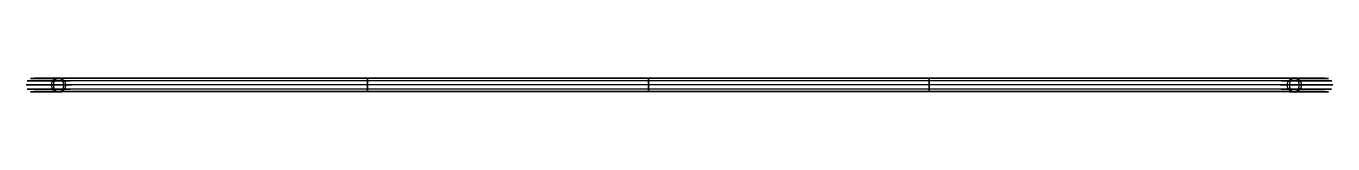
# Model space of a CAD drawing. Extents: x -1.2 to 45.4, y -0.3 to 0.3.
import ezdxf

# ---------------------------------------------------------------- set-up
doc = ezdxf.new("R2010")
doc.units = 0
doc.layers.add('44MM', color=253, linetype='CONTINUOUS')

msp = doc.modelspace()

# ---------------------------------------------------------------- linework, layer by layer
at = {"layer": '44MM'}
for points in [[(44.25, 0), (44.25, 0), (44.001, 0), (44.001, 0), (45.372, 0), (45.372, 0), (-1.155, 0), (-1.155, 0), (-0.048, 0), (-0.048, 0), (-0.25, 0), (-0.25, 0)], [(44.202, 0.147), (44.202, 0.147), (43.952, 0.147), (43.952, 0.147), (45.33, 0.147), (45.329, 0.147), (-1.113, 0.147), (-1.113, 0.147), (0, 0.147), (0, 0.147), (-0.202, 0.147), (-0.202, 0.147)], [(44.078, 0.237), (44.078, 0.237), (43.827, 0.237), (43.827, 0.237), (45.22, 0.237), (45.22, 0.237), (-1.003, 0.237), (-1.003, 0.237), (0.126, 0.237), (0.126, 0.237), (-0.078, 0.237), (-0.078, 0.237)], [(43.924, 0.238), (43.67, 0.238), (43.67, 0.238), (45.083, 0.238), (45.083, 0.238), (-0.866, 0.238), (-0.866, 0.238), (0.283, 0.238), (0.283, 0.238), (0.076, 0.238)], [(43.798, 0.147), (43.542, 0.147), (43.542, 0.147), (44.972, 0.147), (44.971, 0.147), (-0.755, 0.147), (-0.755, 0.147), (0.41, 0.147), (0.41, 0.147), (0.202, 0.147)], [(43.75, 0), (43.493, 0), (43.493, 0), (44.929, 0), (44.929, 0), (-0.713, 0), (-0.713, 0), (0.459, 0), (0.459, 0), (0.25, 0)], [(-0.177, 0), (-0.177, 0.01), (-0.176, 0.02), (-0.175, 0.029), (-0.175, 0.039), (-0.173, 0.049), (-0.172, 0.058), (-0.17, 0.068), (-0.168, 0.077), (-0.166, 0.087), (-0.163, 0.096), (-0.16, 0.105), (-0.157, 0.114), (-0.154, 0.122), (-0.151, 0.131), (-0.147, 0.139), (-0.143, 0.147), (-0.139, 0.155), (-0.137, 0.159), (-0.135, 0.162), (-0.132, 0.166), (-0.13, 0.17), (-0.128, 0.173), (-0.125, 0.177), (-0.123, 0.18), (-0.12, 0.183), (-0.118, 0.187), (-0.115, 0.19), (-0.112, 0.193), (-0.11, 0.196), (-0.107, 0.199), (-0.104, 0.202), (-0.101, 0.205), (-0.099, 0.207), (-0.096, 0.21), (-0.093, 0.213), (-0.09, 0.215), (-0.087, 0.218), (-0.084, 0.22), (-0.081, 0.222), (-0.078, 0.225), (-0.075, 0.227), (-0.071, 0.229), (-0.068, 0.231), (-0.065, 0.232), (-0.062, 0.234), (-0.059, 0.236), (-0.055, 0.237), (-0.052, 0.239), (-0.049, 0.24), (-0.045, 0.242), (-0.042, 0.243), (-0.039, 0.244), (-0.035, 0.245), (-0.032, 0.246), (-0.029, 0.247), (-0.025, 0.247), (-0.022, 0.248), (-0.018, 0.249), (-0.015, 0.249), (-0.011, 0.249), (-0.008, 0.25), (-0.004, 0.25), (-0.001, 0.25), (0.003, 0.25), (0.006, 0.25), (0.01, 0.25), (0.013, 0.249), (0.016, 0.249), (0.02, 0.248), (0.023, 0.248), (0.027, 0.247), (0.03, 0.246), (0.034, 0.245), (0.037, 0.244), (0.04, 0.243), (0.044, 0.242), (0.047, 0.241), (0.051, 0.24), (0.054, 0.238), (0.057, 0.237), (0.06, 0.235), (0.064, 0.233), (0.067, 0.231), (0.07, 0.229), (0.073, 0.227), (0.076, 0.225), (0.08, 0.223), (0.083, 0.221), (0.086, 0.218), (0.089, 0.216), (0.092, 0.213), (0.095, 0.211), (0.098, 0.208), (0.101, 0.205), (0.103, 0.203), (0.106, 0.2), (0.109, 0.197), (0.112, 0.194), (0.114, 0.19), (0.117, 0.187), (0.12, 0.184), (0.122, 0.18), (0.125, 0.177), (0.127, 0.174), (0.13, 0.17), (0.132, 0.166), (0.134, 0.163), (0.136, 0.159), (0.139, 0.155), (0.141, 0.151), (0.143, 0.147), (0.147, 0.139), (0.151, 0.131), (0.154, 0.122), (0.157, 0.114), (0.16, 0.105), (0.163, 0.096), (0.166, 0.087), (0.168, 0.077), (0.17, 0.068), (0.172, 0.058), (0.173, 0.049), (0.175, 0.039), (0.176, 0.029), (0.176, 0.02), (0.177, 0.01), (0.177, 0), (0.177, -0.01), (0.176, -0.02), (0.175, -0.029), (0.175, -0.039), (0.173, -0.049), (0.172, -0.058), (0.17, -0.068), (0.168, -0.077), (0.166, -0.087), (0.163, -0.096), (0.16, -0.105), (0.157, -0.114), (0.154, -0.122), (0.151, -0.131), (0.147, -0.139), (0.143, -0.147), (0.139, -0.155), (0.137, -0.159), (0.135, -0.162), (0.132, -0.166), (0.13, -0.17), (0.128, -0.173), (0.125, -0.177), (0.123, -0.18), (0.12, -0.183), (0.118, -0.187), (0.115, -0.19), (0.112, -0.193), (0.11, -0.196), (0.107, -0.199), (0.104, -0.202), (0.101, -0.205), (0.099, -0.207), (0.096, -0.21), (0.093, -0.213), (0.09, -0.215), (0.087, -0.218), (0.084, -0.22), (0.081, -0.222), (0.078, -0.225), (0.075, -0.227), (0.071, -0.229), (0.068, -0.231), (0.065, -0.232), (0.062, -0.234), (0.059, -0.236), (0.055, -0.237), (0.052, -0.239), (0.049, -0.24), (0.045, -0.242), (0.042, -0.243), (0.039, -0.244), (0.035, -0.245), (0.032, -0.246), (0.029, -0.247), (0.025, -0.247), (0.022, -0.248), (0.018, -0.249), (0.015, -0.249), (0.011, -0.249), (0.008, -0.25), (0.004, -0.25), (0.001, -0.25), (-0.003, -0.25), (-0.006, -0.25), (-0.01, -0.25), (-0.013, -0.249), (-0.016, -0.249), (-0.02, -0.248), (-0.023, -0.248), (-0.027, -0.247), (-0.03, -0.246), (-0.034, -0.245), (-0.037, -0.244), (-0.04, -0.243), (-0.044, -0.242), (-0.047, -0.241), (-0.051, -0.24), (-0.054, -0.238), (-0.057, -0.237), (-0.06, -0.235), (-0.064, -0.233), (-0.067, -0.231), (-0.07, -0.229), (-0.073, -0.227), (-0.076, -0.225), (-0.08, -0.223), (-0.083, -0.221), (-0.086, -0.218), (-0.089, -0.216), (-0.092, -0.213), (-0.095, -0.211), (-0.098, -0.208), (-0.101, -0.205), (-0.103, -0.203), (-0.106, -0.2), (-0.109, -0.197), (-0.112, -0.194), (-0.114, -0.19), (-0.117, -0.187), (-0.12, -0.184), (-0.122, -0.18), (-0.125, -0.177), (-0.127, -0.174), (-0.13, -0.17), (-0.132, -0.166), (-0.134, -0.163), (-0.136, -0.159), (-0.139, -0.155), (-0.141, -0.151), (-0.143, -0.147), (-0.147, -0.139), (-0.151, -0.131), (-0.154, -0.122), (-0.157, -0.114), (-0.16, -0.105), (-0.163, -0.096), (-0.166, -0.087), (-0.168, -0.077), (-0.17, -0.068), (-0.172, -0.058), (-0.173, -0.049), (-0.175, -0.039), (-0.176, -0.029), (-0.176, -0.02), (-0.177, -0.01), (-0.177, 0)], [(11, 0), (11, 0.25), (11, 0.25), (11, -0.25), (11, -0.25), (11, 0)], [(21, 0), (21, 0.25), (21, 0.25), (21, -0.25), (21, -0.25), (21, 0)], [(31, 0), (31, 0.25), (31, 0.25), (31, -0.25), (31, -0.25), (31, 0)], [(44.177, 0), (44.177, 0.01), (44.176, 0.02), (44.175, 0.029), (44.175, 0.039), (44.173, 0.049), (44.172, 0.058), (44.17, 0.068), (44.168, 0.077), (44.166, 0.087), (44.163, 0.096), (44.16, 0.105), (44.157, 0.114), (44.154, 0.122), (44.151, 0.131), (44.147, 0.139), (44.143, 0.147), (44.139, 0.155), (44.137, 0.159), (44.135, 0.162), (44.132, 0.166), (44.13, 0.17), (44.128, 0.173), (44.125, 0.177), (44.123, 0.18), (44.12, 0.183), (44.118, 0.187), (44.115, 0.19), (44.112, 0.193), (44.11, 0.196), (44.107, 0.199), (44.104, 0.202), (44.101, 0.205), (44.099, 0.207), (44.096, 0.21), (44.093, 0.213), (44.09, 0.215), (44.087, 0.218), (44.084, 0.22), (44.081, 0.222), (44.078, 0.225), (44.075, 0.227), (44.071, 0.229), (44.068, 0.231), (44.065, 0.232), (44.062, 0.234), (44.059, 0.236), (44.055, 0.237), (44.052, 0.239), (44.049, 0.24), (44.045, 0.242), (44.042, 0.243), (44.039, 0.244), (44.035, 0.245), (44.032, 0.246), (44.029, 0.247), (44.025, 0.247), (44.022, 0.248), (44.018, 0.249), (44.015, 0.249), (44.011, 0.249), (44.008, 0.25), (44.004, 0.25), (44.001, 0.25), (43.997, 0.25), (43.994, 0.25), (43.99, 0.25), (43.987, 0.249), (43.984, 0.249), (43.98, 0.248), (43.977, 0.248), (43.973, 0.247), (43.97, 0.246), (43.966, 0.245), (43.963, 0.244), (43.96, 0.243), (43.956, 0.242), (43.953, 0.241), (43.949, 0.24), (43.946, 0.238), (43.943, 0.237), (43.94, 0.235), (43.936, 0.233), (43.933, 0.231), (43.93, 0.229), (43.927, 0.227), (43.924, 0.225), (43.92, 0.223), (43.917, 0.221), (43.914, 0.218), (43.911, 0.216), (43.908, 0.213), (43.905, 0.211), (43.902, 0.208), (43.899, 0.205), (43.897, 0.203), (43.894, 0.2), (43.891, 0.197), (43.888, 0.194), (43.886, 0.19), (43.883, 0.187), (43.88, 0.184), (43.878, 0.18), (43.875, 0.177), (43.873, 0.174), (43.87, 0.17), (43.868, 0.166), (43.866, 0.163), (43.864, 0.159), (43.861, 0.155), (43.859, 0.151), (43.857, 0.147), (43.853, 0.139), (43.849, 0.131), (43.846, 0.122), (43.843, 0.114), (43.84, 0.105), (43.837, 0.096), (43.834, 0.087), (43.832, 0.077), (43.83, 0.068), (43.828, 0.058), (43.827, 0.049), (43.825, 0.039), (43.824, 0.029), (43.824, 0.02), (43.823, 0.01), (43.823, 0), (43.823, -0.01), (43.824, -0.02), (43.825, -0.029), (43.825, -0.039), (43.827, -0.049), (43.828, -0.058), (43.83, -0.068), (43.832, -0.077), (43.834, -0.087), (43.837, -0.096), (43.84, -0.105), (43.843, -0.114), (43.846, -0.122), (43.849, -0.131), (43.853, -0.139), (43.857, -0.147), (43.861, -0.155), (43.863, -0.159), (43.865, -0.162), (43.868, -0.166), (43.87, -0.17), (43.872, -0.173), (43.875, -0.177), (43.877, -0.18), (43.88, -0.183), (43.882, -0.187), (43.885, -0.19), (43.888, -0.193), (43.89, -0.196), (43.893, -0.199), (43.896, -0.202), (43.899, -0.205), (43.901, -0.207), (43.904, -0.21), (43.907, -0.213), (43.91, -0.215), (43.913, -0.218), (43.916, -0.22), (43.919, -0.222), (43.922, -0.225), (43.925, -0.227), (43.929, -0.229), (43.932, -0.231), (43.935, -0.232), (43.938, -0.234), (43.941, -0.236), (43.945, -0.237), (43.948, -0.239), (43.951, -0.24), (43.955, -0.242), (43.958, -0.243), (43.961, -0.244), (43.965, -0.245), (43.968, -0.246), (43.971, -0.247), (43.975, -0.247), (43.978, -0.248), (43.982, -0.249), (43.985, -0.249), (43.989, -0.249), (43.992, -0.25), (43.996, -0.25), (43.999, -0.25), (44.003, -0.25), (44.006, -0.25), (44.01, -0.25), (44.013, -0.249), (44.016, -0.249), (44.02, -0.248), (44.023, -0.248), (44.027, -0.247), (44.03, -0.246), (44.034, -0.245), (44.037, -0.244), (44.04, -0.243), (44.044, -0.242), (44.047, -0.241), (44.051, -0.24), (44.054, -0.238), (44.057, -0.237), (44.06, -0.235), (44.064, -0.233), (44.067, -0.231), (44.07, -0.229), (44.073, -0.227), (44.076, -0.225), (44.08, -0.223), (44.083, -0.221), (44.086, -0.218), (44.089, -0.216), (44.092, -0.213), (44.095, -0.211), (44.098, -0.208), (44.101, -0.205), (44.103, -0.203), (44.106, -0.2), (44.109, -0.197), (44.112, -0.194), (44.114, -0.19), (44.117, -0.187), (44.12, -0.184), (44.122, -0.18), (44.125, -0.177), (44.127, -0.174), (44.13, -0.17), (44.132, -0.166), (44.134, -0.163), (44.136, -0.159), (44.139, -0.155), (44.141, -0.151), (44.143, -0.147), (44.147, -0.139), (44.151, -0.131), (44.154, -0.122), (44.157, -0.114), (44.16, -0.105), (44.163, -0.096), (44.166, -0.087), (44.168, -0.077), (44.17, -0.068), (44.172, -0.058), (44.173, -0.049), (44.175, -0.039), (44.176, -0.029), (44.176, -0.02), (44.177, -0.01), (44.177, 0)], [(44.202, -0.147), (44.202, -0.147), (43.952, -0.147), (43.952, -0.147), (45.329, -0.147), (45.329, -0.147), (-1.113, -0.147), (-1.113, -0.147), (0, -0.147), (0, -0.147), (-0.202, -0.147), (-0.202, -0.147)], [(44.076, -0.238), (44.076, -0.238), (43.824, -0.238), (43.824, -0.238), (45.218, -0.238), (45.218, -0.238), (-1.001, -0.238), (-1.001, -0.238), (0.128, -0.238), (0.128, -0.238), (-0.076, -0.238), (-0.076, -0.238)], [(43.922, -0.237), (43.668, -0.237), (43.668, -0.237), (45.081, -0.237), (45.081, -0.237), (-0.864, -0.237), (-0.864, -0.237), (0.285, -0.237), (0.285, -0.237), (0.078, -0.237)], [(43.798, -0.147), (43.542, -0.147), (43.542, -0.147), (44.971, -0.147), (44.971, -0.147), (-0.755, -0.147), (-0.755, -0.147), (0.411, -0.147), (0.411, -0.147), (0.202, -0.147)]]:
    msp.add_lwpolyline(points, dxfattribs=at)
for centre in [(0, 0), (0, 0), (44, 0), (44, 0)]:
    msp.add_circle(centre, 0.25, dxfattribs=at)

doc.saveas('drawing.dxf')
